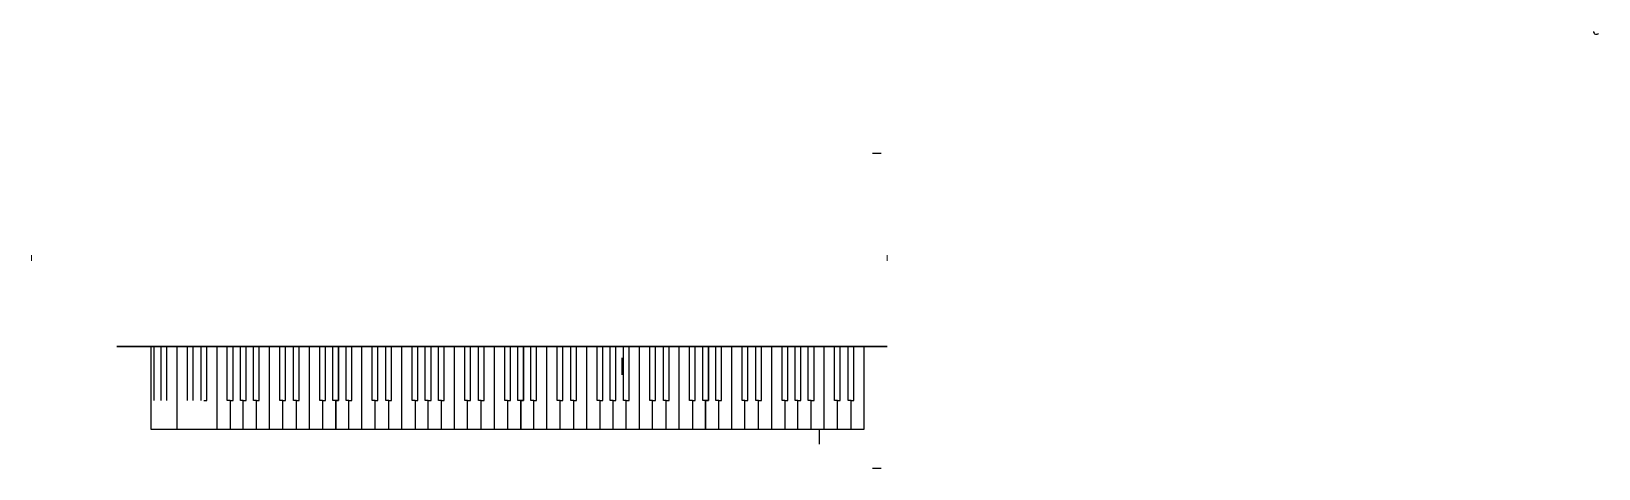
# Model space of a CAD drawing. Header units: centimetres. Extents: x 332 to 607, y 310 to 387.
import ezdxf

# ---------------------------------------------------------------- set-up
doc = ezdxf.new("R2010")
doc.units = ezdxf.units.CM
for name, color, linetype in [('Cadru 2D', 93, 'Continuous'), ('Clape albe', 255, 'Continuous'), ('Clape negre', 250, 'Continuous'), ('Corp principal 3D', 17, 'Continuous'), ('Roată 3D', 45, 'Continuous')]:
    doc.layers.add(name, color=color, linetype=linetype)
doc.layers.add('Contur', color=17, linetype='Continuous', lineweight=0)

msp = doc.modelspace()

# ---------------------------------------------------------------- linework, layer by layer
for p, q in [((414.53, 331.4, 92.32), (414.53, 331.4, 92.32)), ((352.98, 316.9, 69.82), (478.03, 316.9, 69.82))]:
    msp.add_line(p, q)
at = {"layer": 'Cadru 2D'}
msp.add_arc((606.37, 386.6, -2.6), 0.5, 180, 323.8371, dxfattribs=at)
at = {"layer": 'Clape albe'}
for p, q in [((352.98, 331.4, 69.82), (352.98, 316.9, 69.82)), ((355.78, 331.4, 69.82), (352.98, 331.4, 69.82)), ((357.58, 331.4, 69.82), (355.28, 331.4, 69.82)), ((357.58, 316.9, 69.82), (357.58, 331.4, 69.82)), ((359.88, 331.4, 69.82), (357.58, 331.4, 69.82)), ((362.28, 331.4, 69.82), (359.88, 331.4, 69.82)), ((362.28, 331.4, 69.82), (367.57, 331.4, 69.82)), ((364.58, 316.9, 69.82), (364.58, 331.4, 69.82)), ((367.57, 331.4, 69.82), (369.68, 331.4, 69.82)), ((371.49, 331.4, 69.82), (369.19, 331.4, 69.82)), ((373.79, 331.4, 69.82), (371.49, 331.4, 69.82)), ((373.79, 316.9, 69.82), (373.79, 331.4, 69.82)), ((376.09, 331.4, 69.82), (373.79, 331.4, 69.82)), ((375.59, 321.9, 69.82), (375.59, 331.4, 69.82)), ((378.49, 331.4, 69.82), (376.09, 331.4, 69.82)), ((376.59, 321.9, 69.82), (376.59, 331.4, 69.82)), ((377.99, 321.9, 69.82), (377.99, 331.4, 69.82)), ((378.49, 331.4, 69.82), (383.78, 331.4, 69.82)), ((378.99, 321.9, 69.82), (378.99, 331.4, 69.82)), ((380.79, 316.9, 69.82), (380.79, 331.4, 69.82)), ((382.59, 321.9, 69.82), (382.59, 331.4, 69.82)), ((383.59, 321.9, 69.82), (383.59, 331.4, 69.82)), ((383.78, 331.4, 69.82), (385.89, 331.4, 69.82)), ((384.89, 321.9, 69.82), (384.89, 331.4, 69.82)), ((388.19, 331.4, 69.82), (385.39, 331.4, 69.82)), ((385.89, 321.9, 69.82), (385.89, 331.4, 69.82)), ((385.89, 331.4, 69.82), (385.89, 321.9, 69.82)), ((387.19, 321.9, 69.82), (387.19, 331.4, 69.82)), ((389.99, 331.4, 69.82), (387.69, 331.4, 69.82)), ((388.19, 321.9, 69.82), (388.19, 331.4, 69.82)), ((389.99, 316.9, 69.82), (389.99, 331.4, 69.82)), ((392.29, 331.4, 69.82), (389.99, 331.4, 69.82)), ((391.79, 321.9, 69.82), (391.79, 331.4, 69.82)), ((394.69, 331.4, 69.82), (392.29, 331.4, 69.82)), ((392.79, 321.9, 69.82), (392.79, 331.4, 69.82)), ((394.19, 321.9, 69.82), (394.19, 331.4, 69.82)), ((394.69, 331.4, 69.82), (399.98, 331.4, 69.82)), ((395.19, 321.9, 69.82), (395.19, 331.4, 69.82)), ((396.99, 316.9, 69.82), (396.99, 331.4, 69.82)), ((398.79, 321.9, 69.82), (398.79, 331.4, 69.82)), ((399.79, 321.9, 69.82), (399.79, 331.4, 69.82)), ((399.98, 331.4, 69.82), (402.09, 331.4, 69.82)), ((401.09, 321.9, 69.82), (401.09, 331.4, 69.82)), ((403.91, 331.4, 69.82), (401.61, 331.4, 69.82)), ((402.09, 321.9, 69.82), (402.09, 331.4, 69.82)), ((403.41, 321.9, 69.82), (403.41, 331.4, 69.82)), ((406.21, 331.4, 69.82), (403.91, 331.4, 69.82)), ((404.41, 321.9, 69.82), (404.41, 331.4, 69.82)), ((406.21, 316.9, 69.82), (406.21, 331.4, 69.82)), ((408.51, 331.4, 69.82), (406.21, 331.4, 69.82)), ((408.01, 321.9, 69.82), (408.01, 331.4, 69.82)), ((410.91, 331.4, 69.82), (408.51, 331.4, 69.82)), ((409.01, 321.9, 69.82), (409.01, 331.4, 69.82)), ((410.41, 321.9, 69.82), (410.41, 331.4, 69.82)), ((410.91, 331.4, 69.82), (416.19, 331.4, 69.82)), ((411.41, 321.9, 69.82), (411.41, 331.4, 69.82)), ((413.21, 316.9, 69.82), (413.21, 331.4, 69.82)), ((415.01, 321.9, 69.82), (415.01, 331.4, 69.82)), ((416.01, 321.9, 69.82), (416.01, 331.4, 69.82)), ((416.19, 331.4, 69.82), (418.31, 331.4, 69.82)), ((417.31, 321.9, 69.82), (417.31, 331.4, 69.82)), ((420.61, 331.4, 69.82), (417.81, 331.4, 69.82)), ((418.31, 321.9, 69.82), (418.31, 331.4, 69.82)), ((418.31, 331.4, 69.82), (418.31, 321.9, 69.82)), ((419.61, 321.9, 69.82), (419.61, 331.4, 69.82)), ((422.41, 331.4, 69.82), (420.11, 331.4, 69.82)), ((420.61, 321.9, 69.82), (420.61, 331.4, 69.82)), ((422.41, 316.9, 69.82), (422.41, 331.4, 69.82)), ((424.71, 331.4, 69.82), (422.41, 331.4, 69.82)), ((424.21, 321.9, 69.82), (424.21, 331.4, 69.82)), ((427.11, 331.4, 69.82), (424.71, 331.4, 69.82)), ((425.21, 321.9, 69.82), (425.21, 331.4, 69.82)), ((426.61, 321.9, 69.82), (426.61, 331.4, 69.82)), ((427.11, 331.4, 69.82), (432.39, 331.4, 69.82)), ((427.61, 321.9, 69.82), (427.61, 331.4, 69.82)), ((429.41, 316.9, 69.82), (429.41, 331.4, 69.82)), ((431.21, 321.9, 69.82), (431.21, 331.4, 69.82)), ((432.21, 321.9, 69.82), (432.21, 331.4, 69.82)), ((432.39, 331.4, 69.82), (434.51, 331.4, 69.82)), ((433.51, 321.9, 69.82), (433.51, 331.4, 69.82)), ((436.32, 331.4, 69.82), (434.02, 331.4, 69.82)), ((434.51, 321.9, 69.82), (434.51, 331.4, 69.82)), ((435.82, 321.9, 69.82), (435.82, 331.4, 69.82)), ((438.62, 331.4, 69.82), (436.32, 331.4, 69.82)), ((436.82, 321.9, 69.82), (436.82, 331.4, 69.82)), ((438.62, 316.9, 69.82), (438.62, 331.4, 69.82)), ((440.92, 331.4, 69.82), (438.62, 331.4, 69.82)), ((440.42, 321.9, 69.82), (440.42, 331.4, 69.82)), ((443.32, 331.4, 69.82), (440.92, 331.4, 69.82)), ((441.42, 321.9, 69.82), (441.42, 331.4, 69.82)), ((442.82, 321.9, 69.82), (442.82, 331.4, 69.82)), ((443.32, 331.4, 69.82), (448.61, 331.4, 69.82)), ((443.82, 321.9, 69.82), (443.82, 331.4, 69.82)), ((445.62, 316.9, 69.82), (445.62, 331.4, 69.82)), ((447.42, 321.9, 69.82), (447.42, 331.4, 69.82)), ((448.42, 321.9, 69.82), (448.42, 331.4, 69.82)), ((448.61, 331.4, 69.82), (450.72, 331.4, 69.82)), ((449.72, 321.9, 69.82), (449.72, 331.4, 69.82)), ((453.02, 331.4, 69.82), (450.22, 331.4, 69.82)), ((450.72, 321.9, 69.82), (450.72, 331.4, 69.82)), ((450.72, 331.4, 69.82), (450.72, 321.9, 69.82)), ((452.02, 321.9, 69.82), (452.02, 331.4, 69.82)), ((454.82, 331.4, 69.82), (452.52, 331.4, 69.82)), ((453.02, 321.9, 69.82), (453.02, 331.4, 69.82)), ((454.82, 316.9, 69.82), (454.82, 331.4, 69.82)), ((457.12, 331.4, 69.82), (454.82, 331.4, 69.82)), ((456.62, 321.9, 69.82), (456.62, 331.4, 69.82)), ((459.52, 331.4, 69.82), (457.12, 331.4, 69.82)), ((457.62, 321.9, 69.82), (457.62, 331.4, 69.82)), ((459.02, 321.9, 69.82), (459.02, 331.4, 69.82)), ((459.52, 331.4, 69.82), (464.81, 331.4, 69.82)), ((460.02, 321.9, 69.82), (460.02, 331.4, 69.82)), ((461.82, 316.9, 69.82), (461.82, 331.4, 69.82)), ((463.62, 321.9, 69.82), (463.62, 331.4, 69.82)), ((464.62, 321.9, 69.82), (464.62, 331.4, 69.82)), ((464.81, 331.4, 69.82), (466.92, 331.4, 69.82)), ((465.92, 321.9, 69.82), (465.92, 331.4, 69.82)), ((468.73, 331.4, 69.82), (466.43, 331.4, 69.82)), ((466.92, 321.9, 69.82), (466.92, 331.4, 69.82)), ((468.23, 321.9, 69.82), (468.23, 331.4, 69.82)), ((471.03, 331.4, 69.82), (468.73, 331.4, 69.82)), ((469.23, 321.9, 69.82), (469.23, 331.4, 69.82)), ((471.03, 316.9, 69.82), (471.03, 331.4, 69.82)), ((473.33, 331.4, 69.82), (471.03, 331.4, 69.82)), ((472.83, 321.9, 69.82), (472.83, 331.4, 69.82)), ((475.73, 331.4, 69.82), (473.33, 331.4, 69.82)), ((473.83, 321.9, 69.82), (473.83, 331.4, 69.82)), ((475.23, 321.9, 69.82), (475.23, 331.4, 69.82)), ((475.73, 331.4, 69.82), (478.03, 331.4, 69.82)), ((476.23, 321.9, 69.82), (476.23, 331.4, 69.82)), ((478.03, 316.9, 69.82), (478.03, 331.4, 69.82)), ((366.88, 321.9, 69.82), (366.88, 316.9, 69.82)), ((369.18, 316.9, 69.82), (369.18, 321.9, 69.82)), ((371.49, 316.9, 69.82), (371.49, 321.9, 69.82)), ((376.09, 321.9, 69.82), (375.59, 321.9, 69.82)), ((376.09, 316.9, 69.82), (376.09, 321.9, 69.82)), ((376.09, 321.9, 69.82), (376.59, 321.9, 69.82)), ((378.49, 321.9, 69.82), (377.99, 321.9, 69.82)), ((378.49, 316.9, 69.82), (378.49, 321.9, 69.82)), ((378.49, 321.9, 69.82), (378.99, 321.9, 69.82)), ((383.09, 321.9, 69.82), (382.59, 321.9, 69.82)), ((383.09, 321.9, 69.82), (383.59, 321.9, 69.82)), ((383.09, 321.9, 69.82), (383.09, 316.9, 69.82)), ((385.39, 321.9, 69.82), (384.89, 321.9, 69.82)), ((385.39, 316.9, 69.82), (385.39, 321.9, 69.82)), ((385.39, 321.9, 69.82), (385.89, 321.9, 69.82)), ((385.39, 321.9, 69.82), (385.39, 316.9, 69.82)), ((385.89, 321.9, 69.82), (385.39, 321.9, 69.82)), ((387.69, 321.9, 69.82), (387.19, 321.9, 69.82)), ((387.69, 316.9, 69.82), (387.69, 321.9, 69.82)), ((387.69, 321.9, 69.82), (388.19, 321.9, 69.82)), ((392.29, 321.9, 69.82), (391.79, 321.9, 69.82)), ((392.29, 316.9, 69.82), (392.29, 321.9, 69.82)), ((392.29, 321.9, 69.82), (392.79, 321.9, 69.82)), ((394.69, 321.9, 69.82), (394.19, 321.9, 69.82)), ((394.69, 316.9, 69.82), (394.69, 321.9, 69.82)), ((394.69, 321.9, 69.82), (395.19, 321.9, 69.82)), ((399.29, 321.9, 69.82), (398.79, 321.9, 69.82)), ((399.29, 321.9, 69.82), (399.79, 321.9, 69.82)), ((399.29, 321.9, 69.82), (399.29, 316.9, 69.82)), ((401.59, 321.9, 69.82), (401.09, 321.9, 69.82)), ((401.59, 316.9, 69.82), (401.59, 321.9, 69.82)), ((401.59, 321.9, 69.82), (402.09, 321.9, 69.82)), ((403.91, 321.9, 69.82), (403.41, 321.9, 69.82)), ((403.91, 316.9, 69.82), (403.91, 321.9, 69.82)), ((403.91, 321.9, 69.82), (404.41, 321.9, 69.82)), ((408.51, 321.9, 69.82), (408.01, 321.9, 69.82)), ((408.51, 316.9, 69.82), (408.51, 321.9, 69.82)), ((408.51, 321.9, 69.82), (409.01, 321.9, 69.82)), ((410.91, 321.9, 69.82), (410.41, 321.9, 69.82)), ((410.91, 316.9, 69.82), (410.91, 321.9, 69.82)), ((410.91, 321.9, 69.82), (411.41, 321.9, 69.82)), ((415.51, 321.9, 69.82), (415.01, 321.9, 69.82)), ((415.51, 321.9, 69.82), (416.01, 321.9, 69.82)), ((415.51, 321.9, 69.82), (415.51, 316.9, 69.82)), ((417.81, 321.9, 69.82), (417.31, 321.9, 69.82)), ((417.81, 316.9, 69.82), (417.81, 321.9, 69.82)), ((417.81, 321.9, 69.82), (418.31, 321.9, 69.82)), ((417.81, 321.9, 69.82), (417.81, 316.9, 69.82)), ((418.31, 321.9, 69.82), (417.81, 321.9, 69.82)), ((420.11, 321.9, 69.82), (419.61, 321.9, 69.82)), ((420.11, 316.9, 69.82), (420.11, 321.9, 69.82)), ((420.11, 321.9, 69.82), (420.61, 321.9, 69.82)), ((424.71, 321.9, 69.82), (424.21, 321.9, 69.82)), ((424.71, 316.9, 69.82), (424.71, 321.9, 69.82)), ((424.71, 321.9, 69.82), (425.21, 321.9, 69.82)), ((427.11, 321.9, 69.82), (426.61, 321.9, 69.82)), ((427.11, 316.9, 69.82), (427.11, 321.9, 69.82)), ((427.11, 321.9, 69.82), (427.61, 321.9, 69.82)), ((431.71, 321.9, 69.82), (431.21, 321.9, 69.82)), ((431.71, 321.9, 69.82), (432.21, 321.9, 69.82)), ((431.71, 321.9, 69.82), (431.71, 316.9, 69.82)), ((434.01, 321.9, 69.82), (433.51, 321.9, 69.82)), ((434.01, 316.9, 69.82), (434.01, 321.9, 69.82)), ((434.01, 321.9, 69.82), (434.51, 321.9, 69.82)), ((436.32, 321.9, 69.82), (435.82, 321.9, 69.82)), ((436.32, 316.9, 69.82), (436.32, 321.9, 69.82)), ((436.32, 321.9, 69.82), (436.82, 321.9, 69.82)), ((440.92, 321.9, 69.82), (440.42, 321.9, 69.82)), ((440.92, 316.9, 69.82), (440.92, 321.9, 69.82)), ((440.92, 321.9, 69.82), (441.42, 321.9, 69.82)), ((443.32, 321.9, 69.82), (442.82, 321.9, 69.82)), ((443.32, 316.9, 69.82), (443.32, 321.9, 69.82)), ((443.32, 321.9, 69.82), (443.82, 321.9, 69.82)), ((447.92, 321.9, 69.82), (447.42, 321.9, 69.82)), ((447.92, 321.9, 69.82), (448.42, 321.9, 69.82)), ((447.92, 321.9, 69.82), (447.92, 316.9, 69.82)), ((450.22, 321.9, 69.82), (449.72, 321.9, 69.82)), ((450.22, 316.9, 69.82), (450.22, 321.9, 69.82)), ((450.22, 321.9, 69.82), (450.72, 321.9, 69.82)), ((450.22, 321.9, 69.82), (450.22, 316.9, 69.82)), ((450.72, 321.9, 69.82), (450.22, 321.9, 69.82)), ((452.52, 321.9, 69.82), (452.02, 321.9, 69.82)), ((452.52, 316.9, 69.82), (452.52, 321.9, 69.82)), ((452.52, 321.9, 69.82), (453.02, 321.9, 69.82)), ((457.12, 321.9, 69.82), (456.62, 321.9, 69.82)), ((457.12, 316.9, 69.82), (457.12, 321.9, 69.82)), ((457.12, 321.9, 69.82), (457.62, 321.9, 69.82)), ((459.52, 321.9, 69.82), (459.02, 321.9, 69.82)), ((459.52, 316.9, 69.82), (459.52, 321.9, 69.82)), ((459.52, 321.9, 69.82), (460.02, 321.9, 69.82)), ((464.12, 321.9, 69.82), (463.62, 321.9, 69.82)), ((464.12, 321.9, 69.82), (464.62, 321.9, 69.82)), ((464.12, 321.9, 69.82), (464.12, 316.9, 69.82)), ((466.42, 321.9, 69.82), (465.92, 321.9, 69.82)), ((466.42, 316.9, 69.82), (466.42, 321.9, 69.82)), ((466.42, 321.9, 69.82), (466.92, 321.9, 69.82)), ((468.73, 321.9, 69.82), (468.23, 321.9, 69.82)), ((468.73, 316.9, 69.82), (468.73, 321.9, 69.82)), ((468.73, 321.9, 69.82), (469.23, 321.9, 69.82)), ((473.33, 321.9, 69.82), (472.83, 321.9, 69.82)), ((473.33, 316.9, 69.82), (473.33, 321.9, 69.82)), ((473.33, 321.9, 69.82), (473.83, 321.9, 69.82)), ((475.73, 321.9, 69.82), (475.23, 321.9, 69.82)), ((475.73, 316.9, 69.82), (475.73, 321.9, 69.82)), ((475.73, 321.9, 69.82), (476.23, 321.9, 69.82)), ((366.88, 316.9, 69.82), (369.18, 316.9, 69.82)), ((369.19, 316.9, 69.82), (371.49, 316.9, 69.82)), ((371.49, 316.9, 69.82), (373.79, 316.9, 69.82)), ((373.79, 316.9, 69.82), (376.09, 316.9, 69.82)), ((376.09, 316.9, 69.82), (378.49, 316.9, 69.82)), ((378.49, 316.9, 69.82), (380.79, 316.9, 69.82)), ((380.79, 316.9, 69.82), (383.09, 316.9, 69.82)), ((383.09, 316.9, 69.82), (385.39, 316.9, 69.82)), ((385.39, 316.9, 69.82), (387.69, 316.9, 69.82)), ((387.69, 316.9, 69.82), (389.99, 316.9, 69.82)), ((389.99, 316.9, 69.82), (392.29, 316.9, 69.82)), ((392.29, 316.9, 69.82), (394.69, 316.9, 69.82)), ((394.69, 316.9, 69.82), (396.99, 316.9, 69.82)), ((396.99, 316.9, 69.82), (399.29, 316.9, 69.82)), ((399.29, 316.9, 69.82), (401.59, 316.9, 69.82)), ((401.61, 316.9, 69.82), (403.91, 316.9, 69.82)), ((403.91, 316.9, 69.82), (406.21, 316.9, 69.82)), ((406.21, 316.9, 69.82), (408.51, 316.9, 69.82)), ((408.51, 316.9, 69.82), (410.91, 316.9, 69.82)), ((410.91, 316.9, 69.82), (413.21, 316.9, 69.82)), ((413.21, 316.9, 69.82), (415.51, 316.9, 69.82)), ((415.51, 316.9, 69.82), (417.81, 316.9, 69.82)), ((417.81, 316.9, 69.82), (420.11, 316.9, 69.82)), ((420.11, 316.9, 69.82), (422.41, 316.9, 69.82)), ((422.41, 316.9, 69.82), (424.71, 316.9, 69.82)), ((424.71, 316.9, 69.82), (427.11, 316.9, 69.82)), ((427.11, 316.9, 69.82), (429.41, 316.9, 69.82)), ((429.41, 316.9, 69.82), (431.71, 316.9, 69.82)), ((431.71, 316.9, 69.82), (434.01, 316.9, 69.82)), ((434.02, 316.9, 69.82), (436.32, 316.9, 69.82)), ((436.32, 316.9, 69.82), (438.62, 316.9, 69.82)), ((438.62, 316.9, 69.82), (440.92, 316.9, 69.82)), ((440.92, 316.9, 69.82), (443.32, 316.9, 69.82)), ((443.32, 316.9, 69.82), (445.62, 316.9, 69.82)), ((445.62, 316.9, 69.82), (447.92, 316.9, 69.82)), ((447.92, 316.9, 69.82), (450.22, 316.9, 69.82)), ((450.22, 316.9, 69.82), (452.52, 316.9, 69.82)), ((452.52, 316.9, 69.82), (454.82, 316.9, 69.82)), ((454.82, 316.9, 69.82), (457.12, 316.9, 69.82)), ((457.12, 316.9, 69.82), (459.52, 316.9, 69.82)), ((459.52, 316.9, 69.82), (461.82, 316.9, 69.82)), ((461.82, 316.9, 69.82), (464.12, 316.9, 69.82)), ((464.12, 316.9, 69.82), (466.42, 316.9, 69.82)), ((466.43, 316.9, 69.82), (468.73, 316.9, 69.82)), ((468.73, 316.9, 69.82), (471.03, 316.9, 69.82)), ((471.03, 316.9, 69.82), (473.33, 316.9, 69.82)), ((473.33, 316.9, 69.82), (475.73, 316.9, 69.82)), ((475.73, 316.9, 69.82), (478.03, 316.9, 69.82))]:
    msp.add_line(p, q, dxfattribs=at)
at = {"layer": 'Clape negre'}
for p, q in [((353.48, 331.4, 69.82), (353.48, 321.9, 69.82)), ((354.78, 321.9, 69.82), (354.78, 331.4, 69.82)), ((355.78, 321.9, 69.82), (355.78, 331.4, 69.82)), ((359.38, 321.9, 69.82), (359.38, 331.4, 69.82)), ((360.38, 321.9, 69.82), (360.38, 331.4, 69.82)), ((361.78, 321.9, 69.82), (361.78, 331.4, 69.82)), ((362.78, 321.9, 69.82), (362.78, 331.4, 69.82)), ((366.38, 321.9, 69.82), (366.38, 331.4, 69.82)), ((367.38, 321.9, 69.82), (367.38, 331.4, 69.82)), ((368.68, 321.9, 69.82), (368.68, 331.4, 69.82)), ((369.68, 321.9, 69.82), (369.68, 331.4, 69.82)), ((370.99, 321.9, 69.82), (370.99, 331.4, 69.82)), ((371.99, 321.9, 69.82), (371.99, 331.4, 69.82)), ((362.28, 321.9, 69.82), (362.78, 321.9, 69.82)), ((366.88, 321.9, 69.82), (366.38, 321.9, 69.82)), ((366.88, 321.9, 69.82), (367.38, 321.9, 69.82)), ((369.18, 321.9, 69.82), (368.68, 321.9, 69.82)), ((369.18, 321.9, 69.82), (369.68, 321.9, 69.82)), ((371.49, 321.9, 69.82), (370.99, 321.9, 69.82)), ((371.49, 321.9, 69.82), (371.99, 321.9, 69.82))]:
    msp.add_line(p, q, dxfattribs=at)
at = {"layer": 'Contur'}
for p, q in [((332.03, 347.4, 131.82), (332.03, 346.4, 131.82)), ((482.03, 346.4, 131.82), (482.03, 347.4, 131.82))]:
    msp.add_line(p, q, dxfattribs=at)
at = {"layer": 'Corp principal 3D', "ltscale": 4, "extrusion": (0, -1, 6.12323e-17)}
for p, q in [((347.03, 331.4, 73.82), (482.03, 331.4, 73.82)), ((482.03, 331.4, 93.82), (347.03, 331.4, 93.82)), ((482.03, 331.4, 91.82), (347.03, 331.4, 91.82)), ((393.53, 331.4, 77.82), (389.53, 331.4, 77.82)), ((389.53, 331.4, 77.82), (389.53, 331.4, 78.82)), ((389.53, 331.4, 78.82), (393.53, 331.4, 78.82)), ((414.53, 331.4, 79.82), (393.53, 331.4, 79.82)), ((393.53, 331.4, 79.82), (393.53, 331.4, 77.82)), ((393.53, 331.4, 77.82), (414.53, 331.4, 77.82)), ((418.53, 331.4, 93.32), (410.53, 331.4, 93.32)), ((410.53, 331.4, 93.32), (410.53, 331.4, 92.32)), ((410.53, 331.4, 92.32), (418.53, 331.4, 92.32)), ((415.53, 331.4, 93.02), (413.53, 331.4, 93.02)), ((413.53, 331.4, 93.02), (413.53, 331.4, 92.62)), ((413.53, 331.4, 92.62), (415.53, 331.4, 92.62)), ((414.53, 331.4, 77.82), (435.53, 331.4, 77.82)), ((435.53, 331.4, 79.82), (414.53, 331.4, 79.82)), ((415.53, 331.4, 92.82), (415.53, 331.4, 93.02)), ((415.53, 331.4, 92.62), (415.53, 331.4, 92.82)), ((418.53, 331.4, 92.82), (418.53, 331.4, 93.32)), ((418.53, 331.4, 92.32), (418.53, 331.4, 92.82)), ((435.53, 331.4, 77.82), (435.53, 331.4, 79.82)), ((435.53, 331.4, 77.82), (439.53, 331.4, 77.82)), ((439.53, 331.4, 78.82), (435.53, 331.4, 78.82)), ((439.53, 331.4, 77.82), (439.53, 331.4, 78.82)), ((482.03, 331.4, 73.82), (482.03, 331.4, 93.82))]:
    msp.add_line(p, q, dxfattribs=at)
at = {"layer": 'Corp principal 3D', "extrusion": (0, -1, 6.12323e-17)}
msp.add_line((435.53, 329.4, 79.82), (435.53, 327.4, 79.82), dxfattribs=at)
at = {"layer": 'Corp principal 3D', "extrusion": (1, 0, 0)}
msp.add_line((435.53, 327.4, 79.82), (435.53, 326.4, 79.82), dxfattribs=at)
at = {"layer": 'Corp principal 3D'}
msp.add_line((470.13, 316.75, 69.32), (470.13, 314.25, 69.32), dxfattribs=at)
at = {"layer": 'Corp principal 3D', "ltscale": 4, "extrusion": (0, -1, 6.12323e-17)}
for centre in [(411.13, 92.82, -331.4), (417.93, 92.82, -331.4)]:
    msp.add_circle(centre, 0.2, dxfattribs=at)
at = {"layer": 'Roată 3D', "extrusion": (0, -1, 6.12323e-17)}
for p, q in [((481.01, 365.17, 11.75), (479.51, 365.17, 11.75)), ((481.01, 309.97, 11.75), (479.51, 309.97, 11.75))]:
    msp.add_line(p, q, dxfattribs=at)

doc.saveas('drawing.dxf')
